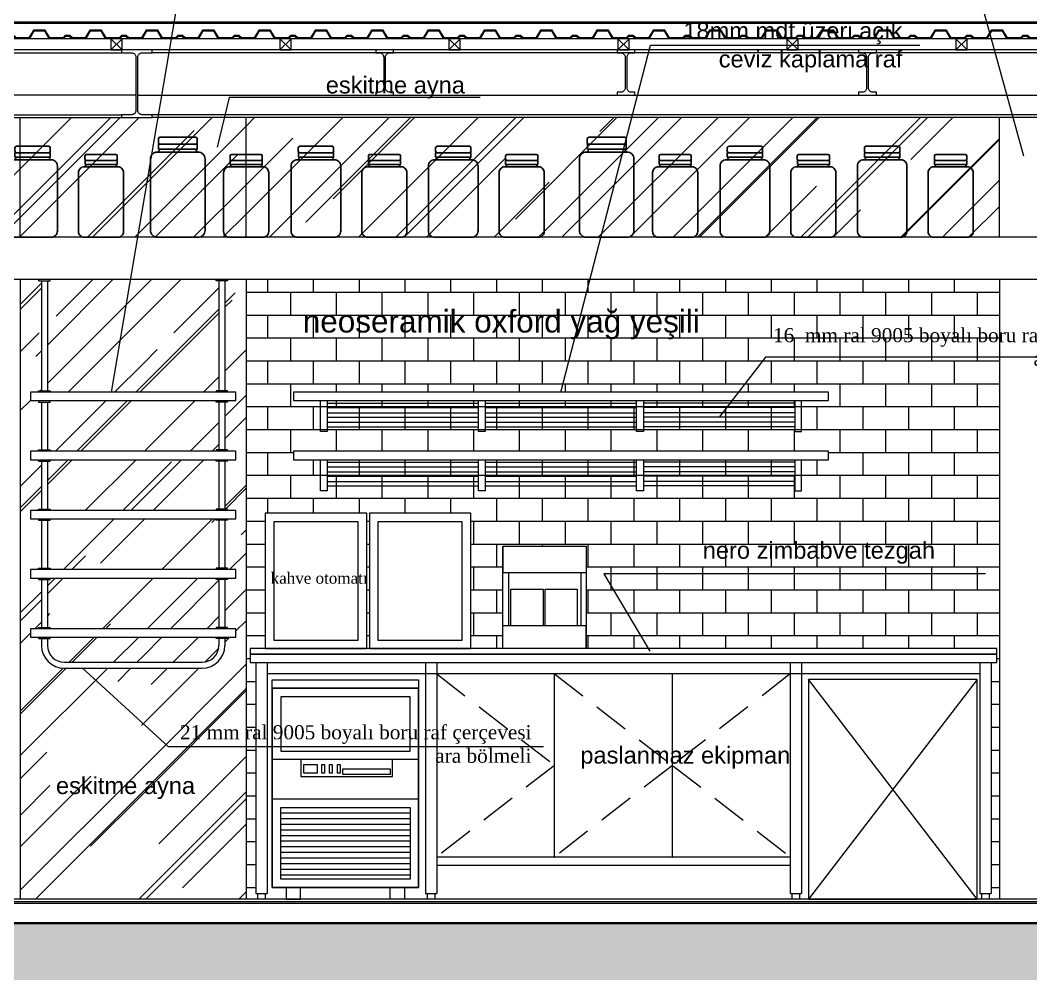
# Model space of a CAD drawing. Header units: millimetres. Extents: x 54215 to 67697, y 23496 to 56611.
# Drawn here: x 56216.8 to 56575.6, y 40581.5 to 40920 of the extents above; entities that cross this region are included whole.
import ezdxf

# ---------------------------------------------------------------- set-up
doc = ezdxf.new("R2010")
doc.units = ezdxf.units.MM
doc.linetypes.add('DASHED', pattern=[19.05, 12.7, -6.35])
for name, color, linetype, lineweight in [('no3_ahsap gorunus on ince', 32, 'Continuous', 13), ('no3_duvar kaplama', 8, 'Continuous', 0), ('no3_duvar mevcut', 4, 'Continuous', 35), ('no3_döşeme kaplama', 8, 'Continuous', 0), ('no3_kutu profil gorunus', 8, 'Continuous', 0), ('no3_kutuprofil kesit', 74, 'Continuous', 18), ('no3_mermer gorunus on', 31, 'Continuous', 15), ('no3_paslanmaz gorunus on', 163, 'Continuous', 15), ('no3_yazı duvar', 152, 'Continuous', 0)]:
    doc.layers.add(name, color=color, linetype=linetype, lineweight=lineweight)
doc.layers.add('no3_tefriş ön ince', color=7, linetype='Continuous', lineweight=18, true_color=0x8c1aff)
doc.styles.add('style1', font='arial.ttf', dxfattribs={"height": 20})
pattern_1 = [(45, (2906.12, 12507.684), (21.552615, 57.473639), [381, -50.8, 127, -25.4]), (45, (2921.028, 12540.552), (-41.847994, 5.926969), [76.2, -8.382, 152.4, -19.05]), (45, (2899.835, 12531.93), (81.3611205, 105.428207), [203.2, -35.56, 101.6, -25.4])]
pattern_2 = [(45, (2906.12, 12507.684), (21.552615, 57.473639), [381, -50.8, 127, -25.4]), (45, (2921.028, 12540.552), (-41.847994, 5.926969), [76.2, -8.382, 152.4, -19.05]), (45, (2899.835, 12531.93), (81.3611205, 105.428207), [203.2, -35.56, 101.6, -25.4])]

# ---------------------------------------------------------------- blocks, each defined once
blk = doc.blocks.new('buz mak')
at = {"layer": 'no3_paslanmaz gorunus on'}
for p, q in [((9449.94, 2761.87), (9398.01, 2761.87)), ((9449.94, 2747.87), (9398.01, 2747.87)), ((9446.94, 2742.87), (9401.01, 2742.87)), ((9446.94, 2740.87), (9401.01, 2740.87)), ((9446.94, 2738.87), (9401.01, 2738.87)), ((9446.94, 2736.87), (9401.01, 2736.87)), ((9446.94, 2734.87), (9401.01, 2734.87)), ((9446.94, 2732.87), (9401.01, 2732.87)), ((9446.94, 2730.87), (9401.01, 2730.87)), ((9446.94, 2728.87), (9401.01, 2728.87)), ((9446.94, 2726.87), (9401.01, 2726.87)), ((9446.94, 2724.87), (9401.01, 2724.87)), ((9446.94, 2722.87), (9401.01, 2722.87)), ((9446.94, 2720.87), (9401.01, 2720.87))]:
    blk.add_line(p, q, dxfattribs=at)
for points in [[(9449.94, 2716.44), (9398.01, 2716.44), (9398.01, 2790.22), (9449.94, 2790.22)], [(9449.94, 2787.22), (9398.01, 2787.22), (9398.01, 2716.44), (9449.94, 2716.44)], [(9446.94, 2784.22), (9401.01, 2784.22), (9401.01, 2764.87), (9446.94, 2764.87)], [(9440.69, 2761.87), (9408.19, 2761.87), (9408.19, 2755.87), (9440.69, 2755.87)], [(9413.95, 2757.12), (9409.2, 2757.12), (9409.2, 2760.12), (9413.95, 2760.12)], [(9416.62, 2757.12), (9415.62, 2757.12), (9415.62, 2760.12), (9416.62, 2760.12)], [(9419.29, 2757.12), (9418.29, 2757.12), (9418.29, 2760.12), (9419.29, 2760.12)], [(9422.13, 2757.12), (9421.13, 2757.12), (9421.13, 2760.12), (9422.13, 2760.12)], [(9423.13, 2758.62), (9439.88, 2758.62), (9439.88, 2756.62), (9423.13, 2756.62)], [(9446.94, 2719.4), (9401.01, 2719.4), (9401.01, 2744.87), (9446.94, 2744.87)]]:
    blk.add_lwpolyline(points, close=True, dxfattribs=at)
for points in [[(9398.01, 2787.22), (9449.94, 2787.22)], [(9444.94, 2716.44), (9444.94, 2712.34), (9439.94, 2712.34), (9439.94, 2716.44)]]:
    blk.add_lwpolyline(points, dxfattribs=at)
at = {"layer": 'no3_paslanmaz gorunus on', "elevation": 0}
blk.add_lwpolyline([(9403.01, 2716.44), (9403.01, 2712.34), (9408.01, 2712.34), (9408.01, 2716.44)], dxfattribs=at)
blk = doc.blocks.new('icecek bölümü önnönön')
for p in [(53500.38, 28115.28), (53542.22, 28115.28)]:
    blk.add_point(p)
at = {"layer": 'no3_duvar kaplama', "linetype": 'DASHED'}
for p, q in [((53458.54, 28180.26), (53500.38, 28147.77)), ((53500.38, 28180.26), (53542.22, 28147.77)), ((53584.06, 28180.26), (53542.22, 28147.77)), ((53500.38, 28147.77), (53458.54, 28115.28)), ((53542.22, 28147.77), (53500.38, 28115.28)), ((53542.22, 28147.77), (53584.06, 28115.28))]:
    blk.add_line(p, q, dxfattribs=at)
at = {"layer": 'no3_mermer gorunus on'}
blk.add_lwpolyline([(53392.27, 28187.26), (53657.36, 28187.26), (53657.36, 28189.26), (53392.27, 28189.26)], close=True, dxfattribs=at)
at = {"layer": 'no3_paslanmaz gorunus on'}
for p, q in [((53651.37, 28180.26), (53398.29, 28180.26)), ((53500.38, 28115.28), (53500.38, 28180.26)), ((53542.22, 28115.28), (53542.22, 28180.26)), ((53650.37, 28178.26), (53590.51, 28100.28)), ((53650.37, 28100.28), (53590.51, 28178.26)), ((53458.54, 28115.28), (53584.06, 28115.28)), ((53458.54, 28112.28), (53584.06, 28112.28)), ((53394.29, 28102.26), (53398.29, 28102.26)), ((53454.54, 28102.26), (53458.54, 28102.26)), ((53584.06, 28102.26), (53588.06, 28102.26)), ((53651.37, 28102.26), (53655.37, 28102.26))]:
    blk.add_line(p, q, dxfattribs=at)
for points in [[(53657.36, 28187.26), (53392.27, 28187.26), (53392.27, 28184.26), (53657.36, 28184.26)], [(53650.37, 28178.26), (53590.51, 28178.26), (53590.51, 28100.28), (53650.37, 28100.28)], [(53394.99, 28102.26), (53397.59, 28102.26), (53397.59, 28100.26), (53394.99, 28100.26)], [(53455.24, 28102.26), (53457.84, 28102.26), (53457.84, 28100.26), (53455.24, 28100.26)], [(53584.76, 28102.26), (53587.36, 28102.26), (53587.36, 28100.26), (53584.76, 28100.26)], [(53652.07, 28102.26), (53654.67, 28102.26), (53654.67, 28100.26), (53652.07, 28100.26)]]:
    blk.add_lwpolyline(points, close=True, dxfattribs=at)
for points in [[(53394.29, 28184.26), (53394.29, 28102.26)], [(53398.29, 28184.26), (53398.29, 28102.26)], [(53454.54, 28184.26), (53454.54, 28102.26)], [(53458.54, 28184.26), (53458.54, 28102.26)], [(53584.06, 28184.26), (53584.06, 28102.26)], [(53588.06, 28184.26), (53588.06, 28102.26)], [(53651.37, 28184.26), (53651.37, 28102.26)], [(53655.37, 28184.26), (53655.37, 28102.26)]]:
    blk.add_lwpolyline(points, dxfattribs=at)
at = {"layer": 'no3_duvar mevcut'}
blk.add_blockref('buz mak', (44002.13, 25387.94), dxfattribs=at)
blk = doc.blocks.new('e54ybu')
at = {"layer": 'no3_tefriş ön ince', "lineweight": -3}
for p, q in [((53583.31, 28555.09), (53583.31, 28556.24)), ((53583.76, 28556.72), (53584.62, 28556.72)), ((53584.62, 28556.72), (53594.28, 28556.72)), ((53594.72, 28555.09), (53594.72, 28556.24)), ((53594.41, 28553.17), (53583.6, 28553.17)), ((53583.6, 28553.17), (53583.6, 28552.86)), ((53594.41, 28552.86), (53594.41, 28553.17))]:
    blk.add_line(p, q, dxfattribs=at)
blk.add_lwpolyline([(53583.32, 28553.17), (53594.72, 28553.17), (53594.72, 28554.61), (53583.32, 28554.61)], close=True, dxfattribs=at)
blk.add_lwpolyline([(53583.01, 28527.33), (53595.01, 28527.33, 0.414214), (53597.01, 28529.33), (53597.01, 28550.33, 0.414214), (53595.01, 28552.33), (53583.01, 28552.33, 0.414214), (53581.01, 28550.33), (53581.01, 28529.33, 0.414214)], format="xyb", close=True, dxfattribs=at)
for centre, radius, start, end in [((53583.82, 28556.21), 0.506, 97.1742, 176.8088), ((53583.82, 28555.11), 0.506, 183.1912, 262.8258), ((53594.21, 28556.21), 0.506, 3.1912, 82.8258), ((53594.21, 28555.11), 0.506, 277.1742, 356.8088), ((53583.01, 28552.93), 0.594, 269.5168, 353.6636), ((53595, 28552.93), 0.594, 186.3364, 270.4832)]:
    blk.add_arc(centre, radius, start, end, dxfattribs=at)
blk = doc.blocks.new('raf ayak')
at = {"layer": 'no3_kutu profil gorunus'}
for p, q in [((55438.08, 25970.25), (55491.81, 25970.25)), ((55494.21, 25970.25), (55547.94, 25970.25)), ((55604.08, 25970.25), (55550.34, 25970.25)), ((55438.08, 25968.65), (55491.81, 25968.65)), ((55438.08, 25966.83), (55491.81, 25966.83)), ((55438.08, 25965.23), (55491.81, 25965.23)), ((55494.21, 25968.65), (55547.94, 25968.65)), ((55494.21, 25966.83), (55547.94, 25966.83)), ((55494.21, 25965.23), (55547.94, 25965.23)), ((55604.08, 25968.65), (55550.34, 25968.65)), ((55604.08, 25966.83), (55550.34, 25966.83)), ((55604.08, 25965.23), (55550.34, 25965.23)), ((55438.08, 25963.42), (55491.81, 25963.42)), ((55438.08, 25961.82), (55491.81, 25961.82)), ((55494.21, 25963.42), (55547.94, 25963.42)), ((55494.21, 25961.82), (55547.94, 25961.82)), ((55604.08, 25963.42), (55550.34, 25963.42)), ((55604.08, 25961.82), (55550.34, 25961.82))]:
    blk.add_line(p, q, dxfattribs=at)
at = {"layer": 'no3_kutuprofil kesit'}
for p, q in [((55435.68, 25960.11), (55435.68, 25971.11)), ((55438.08, 25971.11), (55438.08, 25960.11)), ((55491.81, 25960.11), (55491.81, 25971.11)), ((55494.21, 25971.11), (55494.21, 25960.11)), ((55547.94, 25960.11), (55547.94, 25971.11)), ((55550.34, 25971.11), (55550.34, 25960.11)), ((55604.08, 25971.11), (55604.08, 25960.11)), ((55606.48, 25960.11), (55606.48, 25971.11)), ((55438.08, 25960.11), (55435.68, 25960.11)), ((55494.21, 25960.11), (55491.81, 25960.11)), ((55550.34, 25960.11), (55547.94, 25960.11)), ((55604.08, 25960.11), (55606.48, 25960.11))]:
    blk.add_line(p, q, dxfattribs=at)

msp = doc.modelspace()

# ---------------------------------------------------------------- hatches: boundary and pattern name
at = {"layer": 'no3_duvar kaplama'}
h = msp.add_hatch(dxfattribs=at)
h.set_pattern_fill('JIS_STN_2.5', color=256, scale=3)
h.set_pattern_definition([(45, (43689.048, 19634.885), (-5.3033009, 5.3033009), []), (45, (43694.343, 19634.885), (-5.3033009, 5.3033009), [3.6, -1.5])])
h.paths.add_polyline_path([(57465.888, 41139.963), (57465.888, 41239.963), (55417.539, 41239.963), (55417.539, 40557.963), (57735.614, 40557.963), (57735.614, 40567.963), (57637.388, 40567.963), (57637.388, 40572.963), (57607.388, 40572.963), (57607.388, 40590.463), (57577.388, 40590.463), (57577.388, 40607.963), (56955.888, 40607.963), (56955.888, 40606.963), (56955.888, 40599.463), (55456.888, 40599.463), (55456.888, 41154.463), (55503.388, 41154.463), (55503.388, 41194.463), (55640.054, 41194.463), (55640.054, 41154.463), (55724.054, 41154.463), (55724.054, 41194.463), (55829.054, 41194.463), (55829.054, 41154.463), (55845.054, 41154.463), (55845.054, 41194.463), (55950.054, 41194.463), (55950.054, 41154.463), (55966.054, 41154.463), (55966.054, 41194.463), (56071.054, 41194.463), (56071.054, 41154.463), (56087.054, 41154.463), (56087.054, 41194.463), (56192.054, 41194.463), (56192.054, 41154.463), (56200.054, 41154.463), (56254.554, 41154.463), (56262.554, 41154.463), (56262.554, 41194.463), (56300.554, 41194.463), (56300.554, 41154.463), (56316.554, 41154.463), (56316.554, 41194.463), (56421.554, 41194.463), (56421.554, 41154.463), (56437.554, 41154.463), (56437.554, 41194.463), (56542.554, 41194.463), (56542.554, 41154.463), (56558.554, 41154.463), (56558.554, 41194.463), (56663.554, 41194.463), (56663.554, 41154.463), (56679.554, 41154.463), (56679.554, 41194.463), (56784.554, 41194.463), (56784.554, 41154.463), (56800.554, 41154.463), (56800.554, 41194.463), (56905.554, 41194.463), (56905.554, 41154.463), (56913.554, 41154.463), (56955.888, 41154.463), (56965.888, 41154.463), (56965.888, 41139.963)])
h = msp.add_hatch(dxfattribs=at)
h.set_pattern_fill('AR-RROOF', color=251, angle=45)
h.set_pattern_definition(pattern_1)
h.paths.add_polyline_path([(55955.433, 40885.463), (55839.741, 40885.463), (55828.941, 40885.463), (55793.188, 40885.463), (55793.188, 40881.463), (55793.188, 40846.963), (55793.188, 40842.963), (55813.188, 40842.963), (55955.433, 40842.963)])
h.paths.add_polyline_path([(56216.788, 40885.463), (55970.433, 40885.463), (55970.433, 40842.963), (56216.788, 40842.963)])
h.paths.add_polyline_path([(56564.478, 40885.463), (56296.988, 40885.463), (56296.988, 40842.963), (56564.478, 40842.963)])
h.paths.add_polyline_path([(56890.888, 40885.463), (56579.478, 40885.463), (56579.478, 40842.963), (56890.888, 40842.963)])
h = msp.add_hatch(dxfattribs=at)
h.set_pattern_fill('AR-RROOF', color=256, angle=45)
h.set_pattern_definition(pattern_1)
h.paths.add_polyline_path([(56296.988, 40842.963), (56296.988, 40885.463), (56263.595, 40885.463), (56252.795, 40885.463), (56216.788, 40885.463), (56216.788, 40842.963)])
h = msp.add_hatch(dxfattribs=at)
h.set_pattern_fill('AR-RROOF', color=256, angle=45)
h.set_pattern_definition(pattern_2)
h.paths.add_polyline_path([(56216.788, 40607.963), (56260.521, 40607.963), (56260.521, 40689.963), (56232.438, 40689.963, -0.4142136), (56224.354, 40698.047), (56224.354, 40700.463), (56223.338, 40700.463), (56223.338, 40700.963), (56220.388, 40700.963), (56220.388, 40703.963), (56223.338, 40703.963), (56223.338, 40704.463), (56224.354, 40704.463), (56224.354, 40721.463), (56223.338, 40721.463), (56223.338, 40721.963), (56220.388, 40721.963), (56220.388, 40724.963), (56223.338, 40724.963), (56223.338, 40725.463), (56224.354, 40725.463), (56224.354, 40742.463), (56223.338, 40742.463), (56223.338, 40742.963), (56220.388, 40742.963), (56220.388, 40745.963), (56223.338, 40745.963), (56223.338, 40746.463), (56224.354, 40746.463), (56224.354, 40763.463), (56223.338, 40763.463), (56223.338, 40763.963), (56220.388, 40763.963), (56220.388, 40766.963), (56223.338, 40766.963), (56223.338, 40767.463), (56224.354, 40767.463), (56224.354, 40784.463), (56223.338, 40784.463), (56223.338, 40784.963), (56220.388, 40784.963), (56220.388, 40787.963), (56223.338, 40787.963), (56223.338, 40788.463), (56224.354, 40788.463), (56224.354, 40827.463), (56223.338, 40827.463), (56223.338, 40827.963), (56216.788, 40827.963)])
h = msp.add_hatch(dxfattribs=at)
h.set_pattern_fill('AR-RROOF', color=256, angle=45)
h.set_pattern_definition(pattern_2)
h.paths.add_polyline_path([(56226.438, 40788.463), (56227.438, 40788.463), (56227.438, 40787.963), (56260.521, 40787.963), (56260.521, 40827.963), (56227.438, 40827.963), (56227.438, 40827.463), (56226.438, 40827.463)])
h = msp.add_hatch(dxfattribs=at)
h.set_pattern_fill('AR-RROOF', color=256, angle=45)
h.set_pattern_definition(pattern_2)
h.paths.add_polyline_path([(56260.521, 40787.963), (56286.338, 40787.963), (56286.338, 40788.463), (56287.338, 40788.463), (56287.338, 40827.463), (56286.338, 40827.463), (56286.338, 40827.963), (56260.521, 40827.963)])
h = msp.add_hatch(dxfattribs=at)
h.set_pattern_fill('AR-RROOF', color=256, angle=45)
h.set_pattern_definition(pattern_2)
h.paths.add_polyline_path([(56296.988, 40827.963), (56290.438, 40827.963), (56290.438, 40827.463), (56289.423, 40827.463), (56289.423, 40788.463), (56290.438, 40788.463), (56290.438, 40787.963), (56293.388, 40787.963), (56293.388, 40784.963), (56290.438, 40784.963), (56290.438, 40784.463), (56289.423, 40784.463), (56289.423, 40767.463), (56290.438, 40767.463), (56290.438, 40766.963), (56293.388, 40766.963), (56293.388, 40763.963), (56290.438, 40763.963), (56290.438, 40763.463), (56289.423, 40763.463), (56289.423, 40746.463), (56290.438, 40746.463), (56290.438, 40745.963), (56293.388, 40745.963), (56293.388, 40742.963), (56290.438, 40742.963), (56290.438, 40742.463), (56289.423, 40742.463), (56289.423, 40725.463), (56290.438, 40725.463), (56290.438, 40724.963), (56293.388, 40724.963), (56293.388, 40721.963), (56290.438, 40721.963), (56290.438, 40721.463), (56289.423, 40721.463), (56289.423, 40704.463), (56290.438, 40704.463), (56290.438, 40703.963), (56293.388, 40703.963), (56293.388, 40700.963), (56290.438, 40700.963), (56290.438, 40700.463), (56289.423, 40700.463), (56289.423, 40698.047, -0.4142136), (56281.338, 40689.963), (56260.521, 40689.963), (56260.521, 40607.963), (56296.988, 40607.963)])
h = msp.add_hatch(dxfattribs=at)
h.set_pattern_fill('AR-B816', color=256, scale=0.04)
h.set_pattern_definition([(0, (449.072, 14813.855), (0, 8.128), []), (90, (449.072, 14813.855), (-8.128, 8.128), [8.128, -8.128])])
h.paths.add_polyline_path([(56564.478, 40827.963), (56296.988, 40827.963), (56296.988, 40607.963), (56301.109, 40607.963), (56301.109, 40609.948), (56300.409, 40609.948), (56300.409, 40691.948), (56298.394, 40691.948), (56298.394, 40694.948), (56298.394, 40696.948), (56303.806, 40696.948), (56303.806, 40744.948), (56339.806, 40744.948), (56339.806, 40696.948), (56340.737, 40696.948), (56340.737, 40744.948), (56376.737, 40744.948), (56376.737, 40696.948), (56388.101, 40696.948), (56388.101, 40733.33), (56417.774, 40733.33), (56417.774, 40696.948), (56563.478, 40696.948), (56563.478, 40694.948), (56563.478, 40691.948), (56561.486, 40691.948), (56561.486, 40609.948), (56560.786, 40609.948), (56560.786, 40607.963), (56564.478, 40607.963)])
h.paths.add_polyline_path([(56503.759, 40787.963), (56503.759, 40784.963), (56313.759, 40784.963), (56313.759, 40787.963)], flags=16)
h.paths.add_polyline_path([(56503.759, 40766.963), (56503.759, 40763.963), (56313.759, 40763.963), (56313.759, 40766.963)], flags=16)
h.paths.add_polyline_path([(56304.697, 40717.404), (56342.5, 40717.404), (56342.5, 40725.872), (56304.697, 40725.872)], flags=25)
h = msp.add_hatch(dxfattribs=at)
h.set_pattern_fill('AR-RROOF', color=256, angle=45)
h.set_pattern_definition(pattern_2)
h.paths.add_polyline_path([(56260.521, 40766.963), (56260.521, 40784.963), (56227.438, 40784.963), (56227.438, 40784.463), (56226.438, 40784.463), (56226.438, 40767.463), (56227.438, 40767.463), (56227.438, 40766.963)])
h = msp.add_hatch(dxfattribs=at)
h.set_pattern_fill('AR-RROOF', color=256, angle=45)
h.set_pattern_definition(pattern_2)
h.paths.add_polyline_path([(56260.521, 40766.963), (56286.338, 40766.963), (56286.338, 40767.463), (56287.338, 40767.463), (56287.338, 40784.463), (56286.338, 40784.463), (56286.338, 40784.963), (56260.521, 40784.963)])
h = msp.add_hatch(dxfattribs=at)
h.set_pattern_fill('AR-RROOF', color=256, angle=45)
h.set_pattern_definition(pattern_2)
h.paths.add_polyline_path([(56260.521, 40745.963), (56260.521, 40763.963), (56227.438, 40763.963), (56227.438, 40763.463), (56226.438, 40763.463), (56226.438, 40746.463), (56227.438, 40746.463), (56227.438, 40745.963)])
h = msp.add_hatch(dxfattribs=at)
h.set_pattern_fill('AR-RROOF', color=256, angle=45)
h.set_pattern_definition(pattern_2)
h.paths.add_polyline_path([(56260.521, 40745.963), (56286.338, 40745.963), (56286.338, 40746.463), (56287.338, 40746.463), (56287.338, 40763.463), (56286.338, 40763.463), (56286.338, 40763.963), (56260.521, 40763.963)])
h = msp.add_hatch(dxfattribs=at)
h.set_pattern_fill('AR-RROOF', color=256, angle=45)
h.set_pattern_definition(pattern_2)
h.paths.add_polyline_path([(56260.521, 40724.963), (56260.521, 40742.963), (56227.438, 40742.963), (56227.438, 40742.463), (56226.438, 40742.463), (56226.438, 40725.463), (56227.438, 40725.463), (56227.438, 40724.963)])
h = msp.add_hatch(dxfattribs=at)
h.set_pattern_fill('AR-RROOF', color=256, angle=45)
h.set_pattern_definition(pattern_2)
h.paths.add_polyline_path([(56260.521, 40724.963), (56286.338, 40724.963), (56286.338, 40725.463), (56287.338, 40725.463), (56287.338, 40742.463), (56286.338, 40742.463), (56286.338, 40742.963), (56260.521, 40742.963)])
h = msp.add_hatch(dxfattribs=at)
h.set_pattern_fill('AR-RROOF', color=256, angle=45)
h.set_pattern_definition(pattern_2)
h.paths.add_polyline_path([(56260.521, 40703.963), (56260.521, 40721.963), (56227.438, 40721.963), (56227.438, 40721.463), (56226.438, 40721.463), (56226.438, 40704.463), (56227.438, 40704.463), (56227.438, 40703.963)])
h = msp.add_hatch(dxfattribs=at)
h.set_pattern_fill('AR-RROOF', color=256, angle=45)
h.set_pattern_definition(pattern_2)
h.paths.add_polyline_path([(56260.521, 40703.963), (56286.338, 40703.963), (56286.338, 40704.463), (56287.338, 40704.463), (56287.338, 40721.463), (56286.338, 40721.463), (56286.338, 40721.963), (56260.521, 40721.963)])
h = msp.add_hatch(dxfattribs=at)
h.set_pattern_fill('AR-RROOF', color=256, angle=45)
h.set_pattern_definition(pattern_2)
h.paths.add_polyline_path([(56260.521, 40700.963), (56227.438, 40700.963), (56227.438, 40700.463), (56226.946, 40700.463, 0.1039591), (56226.438, 40698.047, 0.4142136), (56232.438, 40692.047), (56260.521, 40692.047)])
h = msp.add_hatch(dxfattribs=at)
h.set_pattern_fill('AR-RROOF', color=256, angle=45)
h.set_pattern_definition(pattern_2)
h.paths.add_polyline_path([(56260.521, 40692.047), (56281.338, 40692.047, 0.4142136), (56287.338, 40698.047, 0.1039591), (56286.831, 40700.463), (56286.338, 40700.463), (56286.338, 40700.963), (56260.521, 40700.963)])

# ---------------------------------------------------------------- linework, layer by layer
at = {"layer": 'no3_ahsap gorunus on ince'}
for p, q in [((56503.759, 40787.963), (56313.759, 40787.963)), ((56313.759, 40787.963), (56313.759, 40784.963)), ((56503.759, 40784.963), (56503.759, 40787.963)), ((56313.759, 40784.963), (56503.759, 40784.963)), ((56503.759, 40766.963), (56313.759, 40766.963)), ((56313.759, 40766.963), (56313.759, 40763.963)), ((56503.759, 40763.963), (56503.759, 40766.963)), ((56313.759, 40763.963), (56503.759, 40763.963))]:
    msp.add_line(p, q, dxfattribs=at)
for points in [[(56220.388, 40784.963), (56293.388, 40784.963), (56293.388, 40787.963), (56220.388, 40787.963)], [(56220.388, 40763.963), (56293.388, 40763.963), (56293.388, 40766.963), (56220.388, 40766.963)], [(56220.388, 40742.963), (56293.388, 40742.963), (56293.388, 40745.963), (56220.388, 40745.963)], [(56220.388, 40721.963), (56293.388, 40721.963), (56293.388, 40724.963), (56220.388, 40724.963)], [(56220.388, 40700.963), (56293.388, 40700.963), (56293.388, 40703.963), (56220.388, 40703.963)]]:
    msp.add_lwpolyline(points, close=True, dxfattribs=at)
at = {"layer": 'no3_duvar mevcut'}
msp.add_line((56955.888, 40599.463), (55456.888, 40599.463), dxfattribs=at)
at = {"layer": 'no3_döşeme kaplama'}
for p, q in [((55790.604, 40919.463), (56955.888, 40919.463)), ((55456.888, 40918.963), (56955.888, 40918.963)), ((56955.888, 40607.963), (55456.888, 40607.963)), ((56955.888, 40606.963), (55456.888, 40606.963)), ((56955.888, 40606.463), (55456.888, 40606.463))]:
    msp.add_line(p, q, dxfattribs=at)
at = {"layer": 'no3_kutu profil gorunus'}
for p, q in [((56955.277, 40913.463), (55828.388, 40913.463)), ((56263.595, 40909.463), (55828.388, 40909.463)), ((55839.741, 40908.443), (56252.795, 40908.443)), ((56944.477, 40909.463), (56263.595, 40909.463)), ((56944.477, 40908.443), (56263.595, 40908.443)), ((56257.865, 40893.463), (55834.671, 40893.463)), ((56258.525, 40893.463), (56949.547, 40893.463)), ((55839.741, 40886.483), (56252.795, 40886.483)), ((55839.741, 40885.463), (56252.795, 40885.463)), ((56944.477, 40886.483), (56263.595, 40886.483)), ((56944.477, 40885.463), (56263.595, 40885.463))]:
    msp.add_line(p, q, dxfattribs=at)
at = {"layer": 'no3_kutuprofil kesit'}
for p, q in [((56252.941, 40913.463), (56248.941, 40909.463)), ((56248.941, 40913.463), (56252.941, 40909.463)), ((56312.941, 40913.463), (56308.941, 40909.463)), ((56308.941, 40913.463), (56312.941, 40909.463)), ((56372.941, 40913.463), (56368.941, 40909.463)), ((56368.941, 40913.463), (56372.941, 40909.463)), ((56432.941, 40913.463), (56428.941, 40909.463)), ((56428.941, 40913.463), (56432.941, 40909.463)), ((56492.941, 40913.463), (56488.941, 40909.463)), ((56488.941, 40913.463), (56492.941, 40909.463)), ((56552.941, 40913.463), (56548.941, 40909.463)), ((56548.941, 40913.463), (56552.941, 40909.463)), ((56223.338, 40827.963), (56223.338, 40827.463)), ((56223.338, 40827.463), (56227.438, 40827.463)), ((56224.354, 40827.463), (56224.354, 40788.463)), ((56226.438, 40827.463), (56226.438, 40788.463)), ((56227.438, 40827.463), (56227.438, 40827.963)), ((56286.338, 40827.463), (56286.338, 40827.963)), ((56290.438, 40827.463), (56286.338, 40827.463)), ((56287.338, 40827.463), (56287.338, 40788.463)), ((56289.423, 40827.463), (56289.423, 40788.463)), ((56290.438, 40827.963), (56290.438, 40827.463)), ((56223.338, 40787.963), (56223.338, 40788.463)), ((56223.338, 40788.463), (56227.438, 40788.463)), ((56227.438, 40788.463), (56227.438, 40787.963)), ((56290.438, 40788.463), (56286.338, 40788.463)), ((56286.338, 40788.463), (56286.338, 40787.963)), ((56290.438, 40787.963), (56290.438, 40788.463)), ((56223.338, 40784.963), (56223.338, 40784.463)), ((56223.338, 40784.463), (56227.438, 40784.463)), ((56224.354, 40784.463), (56224.354, 40767.463)), ((56226.438, 40784.463), (56226.438, 40767.463)), ((56227.438, 40784.463), (56227.438, 40784.963)), ((56286.338, 40784.463), (56286.338, 40784.963)), ((56290.438, 40784.463), (56286.338, 40784.463)), ((56287.338, 40784.463), (56287.338, 40767.463)), ((56289.423, 40784.463), (56289.423, 40767.463)), ((56290.438, 40784.963), (56290.438, 40784.463)), ((56223.338, 40766.963), (56223.338, 40767.463)), ((56223.338, 40767.463), (56227.438, 40767.463)), ((56227.438, 40767.463), (56227.438, 40766.963)), ((56290.438, 40767.463), (56286.338, 40767.463)), ((56286.338, 40767.463), (56286.338, 40766.963)), ((56290.438, 40766.963), (56290.438, 40767.463)), ((56223.338, 40763.963), (56223.338, 40763.463)), ((56223.338, 40763.463), (56227.438, 40763.463)), ((56224.354, 40763.463), (56224.354, 40746.463)), ((56226.438, 40763.463), (56226.438, 40746.463)), ((56227.438, 40763.463), (56227.438, 40763.963)), ((56286.338, 40763.463), (56286.338, 40763.963)), ((56290.438, 40763.463), (56286.338, 40763.463)), ((56287.338, 40763.463), (56287.338, 40746.463)), ((56289.423, 40763.463), (56289.423, 40746.463)), ((56290.438, 40763.963), (56290.438, 40763.463)), ((56223.338, 40745.963), (56223.338, 40746.463)), ((56223.338, 40746.463), (56227.438, 40746.463)), ((56227.438, 40746.463), (56227.438, 40745.963)), ((56290.438, 40746.463), (56286.338, 40746.463)), ((56286.338, 40746.463), (56286.338, 40745.963)), ((56290.438, 40745.963), (56290.438, 40746.463)), ((56223.338, 40742.963), (56223.338, 40742.463)), ((56223.338, 40742.463), (56227.438, 40742.463)), ((56224.354, 40742.463), (56224.354, 40725.463)), ((56226.438, 40742.463), (56226.438, 40725.463)), ((56227.438, 40742.463), (56227.438, 40742.963)), ((56286.338, 40742.463), (56286.338, 40742.963)), ((56290.438, 40742.463), (56286.338, 40742.463)), ((56287.338, 40742.463), (56287.338, 40725.463)), ((56289.423, 40742.463), (56289.423, 40725.463)), ((56290.438, 40742.963), (56290.438, 40742.463)), ((56223.338, 40724.963), (56223.338, 40725.463)), ((56223.338, 40725.463), (56227.438, 40725.463)), ((56227.438, 40725.463), (56227.438, 40724.963)), ((56290.438, 40725.463), (56286.338, 40725.463)), ((56286.338, 40725.463), (56286.338, 40724.963)), ((56290.438, 40724.963), (56290.438, 40725.463)), ((56223.338, 40721.963), (56223.338, 40721.463)), ((56227.438, 40721.463), (56227.438, 40721.963)), ((56286.338, 40721.463), (56286.338, 40721.963)), ((56290.438, 40721.963), (56290.438, 40721.463)), ((56223.338, 40721.463), (56227.438, 40721.463)), ((56224.354, 40721.463), (56224.354, 40704.463)), ((56226.438, 40721.463), (56226.438, 40704.463)), ((56290.438, 40721.463), (56286.338, 40721.463)), ((56287.338, 40721.463), (56287.338, 40704.463)), ((56289.423, 40721.463), (56289.423, 40704.463)), ((56223.338, 40703.963), (56223.338, 40704.463)), ((56223.338, 40704.463), (56227.438, 40704.463)), ((56227.438, 40704.463), (56227.438, 40703.963)), ((56290.438, 40704.463), (56286.338, 40704.463)), ((56286.338, 40704.463), (56286.338, 40703.963)), ((56290.438, 40703.963), (56290.438, 40704.463)), ((56223.338, 40700.963), (56223.338, 40700.463)), ((56223.338, 40700.463), (56227.438, 40700.463)), ((56224.354, 40700.463), (56224.354, 40698.047)), ((56226.438, 40700.463), (56226.438, 40698.047)), ((56227.438, 40700.463), (56227.438, 40700.963)), ((56286.338, 40700.463), (56286.338, 40700.963)), ((56290.438, 40700.463), (56286.338, 40700.463)), ((56287.338, 40700.463), (56287.338, 40698.047)), ((56287.338, 40700.463), (56287.338, 40698.047)), ((56289.423, 40700.463), (56289.423, 40698.047)), ((56289.423, 40700.463), (56289.423, 40698.047)), ((56290.438, 40700.963), (56290.438, 40700.463)), ((56232.438, 40692.047), (56281.338, 40692.047)), ((56232.438, 40689.963), (56281.338, 40689.963))]:
    msp.add_line(p, q, dxfattribs=at)
for points in [[(56223.595, 40916.463), (56221.495, 40916.463), (56219.895, 40913.763), (56215.295, 40913.763), (56214.395, 40914.563), (56212.795, 40914.563), (56211.895, 40913.763), (56207.295, 40913.763), (56205.695, 40916.463), (56203.595, 40916.463)], [(56223.595, 40916.163), (56221.666, 40916.163), (56220.066, 40913.463), (56215.181, 40913.463), (56214.281, 40914.263), (56212.909, 40914.263), (56212.009, 40913.463), (56207.124, 40913.463), (56205.524, 40916.163), (56203.595, 40916.163)], [(56243.595, 40916.463), (56241.495, 40916.463), (56239.895, 40913.763), (56235.295, 40913.763), (56234.395, 40914.563), (56232.795, 40914.563), (56231.895, 40913.763), (56227.295, 40913.763), (56225.695, 40916.463), (56223.595, 40916.463)], [(56243.595, 40916.163), (56241.666, 40916.163), (56240.066, 40913.463), (56235.181, 40913.463), (56234.281, 40914.263), (56232.909, 40914.263), (56232.009, 40913.463), (56227.124, 40913.463), (56225.524, 40916.163), (56223.595, 40916.163)], [(56263.595, 40916.463), (56261.495, 40916.463), (56259.895, 40913.763), (56255.295, 40913.763), (56254.395, 40914.563), (56252.795, 40914.563), (56251.895, 40913.763), (56247.295, 40913.763), (56245.695, 40916.463), (56243.595, 40916.463)], [(56263.595, 40916.163), (56261.666, 40916.163), (56260.066, 40913.463), (56255.181, 40913.463), (56254.281, 40914.263), (56252.909, 40914.263), (56252.009, 40913.463), (56247.124, 40913.463), (56245.524, 40916.163), (56243.595, 40916.163)], [(56283.595, 40916.463), (56281.495, 40916.463), (56279.895, 40913.763), (56275.295, 40913.763), (56274.395, 40914.563), (56272.795, 40914.563), (56271.895, 40913.763), (56267.295, 40913.763), (56265.695, 40916.463), (56263.595, 40916.463)], [(56283.595, 40916.163), (56281.666, 40916.163), (56280.066, 40913.463), (56275.181, 40913.463), (56274.281, 40914.263), (56272.909, 40914.263), (56272.009, 40913.463), (56267.124, 40913.463), (56265.524, 40916.163), (56263.595, 40916.163)], [(56303.595, 40916.463), (56301.495, 40916.463), (56299.895, 40913.763), (56295.295, 40913.763), (56294.395, 40914.563), (56292.795, 40914.563), (56291.895, 40913.763), (56287.295, 40913.763), (56285.695, 40916.463), (56283.595, 40916.463)], [(56303.595, 40916.163), (56301.666, 40916.163), (56300.066, 40913.463), (56295.181, 40913.463), (56294.281, 40914.263), (56292.909, 40914.263), (56292.009, 40913.463), (56287.124, 40913.463), (56285.524, 40916.163), (56283.595, 40916.163)], [(56323.595, 40916.463), (56321.495, 40916.463), (56319.895, 40913.763), (56315.295, 40913.763), (56314.395, 40914.563), (56312.795, 40914.563), (56311.895, 40913.763), (56307.295, 40913.763), (56305.695, 40916.463), (56303.595, 40916.463)], [(56323.595, 40916.163), (56321.666, 40916.163), (56320.066, 40913.463), (56315.181, 40913.463), (56314.281, 40914.263), (56312.909, 40914.263), (56312.009, 40913.463), (56307.124, 40913.463), (56305.524, 40916.163), (56303.595, 40916.163)], [(56343.595, 40916.463), (56341.495, 40916.463), (56339.895, 40913.763), (56335.295, 40913.763), (56334.395, 40914.563), (56332.795, 40914.563), (56331.895, 40913.763), (56327.295, 40913.763), (56325.695, 40916.463), (56323.595, 40916.463)], [(56343.595, 40916.163), (56341.666, 40916.163), (56340.066, 40913.463), (56335.181, 40913.463), (56334.281, 40914.263), (56332.909, 40914.263), (56332.009, 40913.463), (56327.124, 40913.463), (56325.524, 40916.163), (56323.595, 40916.163)], [(56363.595, 40916.463), (56361.495, 40916.463), (56359.895, 40913.763), (56355.295, 40913.763), (56354.395, 40914.563), (56352.795, 40914.563), (56351.895, 40913.763), (56347.295, 40913.763), (56345.695, 40916.463), (56343.595, 40916.463)], [(56363.595, 40916.163), (56361.666, 40916.163), (56360.066, 40913.463), (56355.181, 40913.463), (56354.281, 40914.263), (56352.909, 40914.263), (56352.009, 40913.463), (56347.124, 40913.463), (56345.524, 40916.163), (56343.595, 40916.163)], [(56383.595, 40916.463), (56381.495, 40916.463), (56379.895, 40913.763), (56375.295, 40913.763), (56374.395, 40914.563), (56372.795, 40914.563), (56371.895, 40913.763), (56367.295, 40913.763), (56365.695, 40916.463), (56363.595, 40916.463)], [(56383.595, 40916.163), (56381.666, 40916.163), (56380.066, 40913.463), (56375.181, 40913.463), (56374.281, 40914.263), (56372.909, 40914.263), (56372.009, 40913.463), (56367.124, 40913.463), (56365.524, 40916.163), (56363.595, 40916.163)], [(56403.595, 40916.463), (56401.495, 40916.463), (56399.895, 40913.763), (56395.295, 40913.763), (56394.395, 40914.563), (56392.795, 40914.563), (56391.895, 40913.763), (56387.295, 40913.763), (56385.695, 40916.463), (56383.595, 40916.463)], [(56403.595, 40916.163), (56401.666, 40916.163), (56400.066, 40913.463), (56395.181, 40913.463), (56394.281, 40914.263), (56392.909, 40914.263), (56392.009, 40913.463), (56387.124, 40913.463), (56385.524, 40916.163), (56383.595, 40916.163)], [(56423.595, 40916.463), (56421.495, 40916.463), (56419.895, 40913.763), (56415.295, 40913.763), (56414.395, 40914.563), (56412.795, 40914.563), (56411.895, 40913.763), (56407.295, 40913.763), (56405.695, 40916.463), (56403.595, 40916.463)], [(56423.595, 40916.163), (56421.666, 40916.163), (56420.066, 40913.463), (56415.181, 40913.463), (56414.281, 40914.263), (56412.909, 40914.263), (56412.009, 40913.463), (56407.124, 40913.463), (56405.524, 40916.163), (56403.595, 40916.163)], [(56443.595, 40916.463), (56441.495, 40916.463), (56439.895, 40913.763), (56435.295, 40913.763), (56434.395, 40914.563), (56432.795, 40914.563), (56431.895, 40913.763), (56427.295, 40913.763), (56425.695, 40916.463), (56423.595, 40916.463)], [(56443.595, 40916.163), (56441.666, 40916.163), (56440.066, 40913.463), (56435.181, 40913.463), (56434.281, 40914.263), (56432.909, 40914.263), (56432.009, 40913.463), (56427.124, 40913.463), (56425.524, 40916.163), (56423.595, 40916.163)], [(56463.595, 40916.463), (56461.495, 40916.463), (56459.895, 40913.763), (56455.295, 40913.763), (56454.395, 40914.563), (56452.795, 40914.563), (56451.895, 40913.763), (56447.295, 40913.763), (56445.695, 40916.463), (56443.595, 40916.463)], [(56463.595, 40916.163), (56461.666, 40916.163), (56460.066, 40913.463), (56455.181, 40913.463), (56454.281, 40914.263), (56452.909, 40914.263), (56452.009, 40913.463), (56447.124, 40913.463), (56445.524, 40916.163), (56443.595, 40916.163)], [(56483.595, 40916.463), (56481.495, 40916.463), (56479.895, 40913.763), (56475.295, 40913.763), (56474.395, 40914.563), (56472.795, 40914.563), (56471.895, 40913.763), (56467.295, 40913.763), (56465.695, 40916.463), (56463.595, 40916.463)], [(56483.595, 40916.163), (56481.666, 40916.163), (56480.066, 40913.463), (56475.181, 40913.463), (56474.281, 40914.263), (56472.909, 40914.263), (56472.009, 40913.463), (56467.124, 40913.463), (56465.524, 40916.163), (56463.595, 40916.163)], [(56503.595, 40916.463), (56501.495, 40916.463), (56499.895, 40913.763), (56495.295, 40913.763), (56494.395, 40914.563), (56492.795, 40914.563), (56491.895, 40913.763), (56487.295, 40913.763), (56485.695, 40916.463), (56483.595, 40916.463)], [(56503.595, 40916.163), (56501.666, 40916.163), (56500.066, 40913.463), (56495.181, 40913.463), (56494.281, 40914.263), (56492.909, 40914.263), (56492.009, 40913.463), (56487.124, 40913.463), (56485.524, 40916.163), (56483.595, 40916.163)], [(56523.595, 40916.463), (56521.495, 40916.463), (56519.895, 40913.763), (56515.295, 40913.763), (56514.395, 40914.563), (56512.795, 40914.563), (56511.895, 40913.763), (56507.295, 40913.763), (56505.695, 40916.463), (56503.595, 40916.463)], [(56523.595, 40916.163), (56521.666, 40916.163), (56520.066, 40913.463), (56515.181, 40913.463), (56514.281, 40914.263), (56512.909, 40914.263), (56512.009, 40913.463), (56507.124, 40913.463), (56505.524, 40916.163), (56503.595, 40916.163)], [(56543.595, 40916.463), (56541.495, 40916.463), (56539.895, 40913.763), (56535.295, 40913.763), (56534.395, 40914.563), (56532.795, 40914.563), (56531.895, 40913.763), (56527.295, 40913.763), (56525.695, 40916.463), (56523.595, 40916.463)], [(56543.595, 40916.163), (56541.666, 40916.163), (56540.066, 40913.463), (56535.181, 40913.463), (56534.281, 40914.263), (56532.909, 40914.263), (56532.009, 40913.463), (56527.124, 40913.463), (56525.524, 40916.163), (56523.595, 40916.163)], [(56563.595, 40916.463), (56561.495, 40916.463), (56559.895, 40913.763), (56555.295, 40913.763), (56554.395, 40914.563), (56552.795, 40914.563), (56551.895, 40913.763), (56547.295, 40913.763), (56545.695, 40916.463), (56543.595, 40916.463)], [(56563.595, 40916.163), (56561.666, 40916.163), (56560.066, 40913.463), (56555.181, 40913.463), (56554.281, 40914.263), (56552.909, 40914.263), (56552.009, 40913.463), (56547.124, 40913.463), (56545.524, 40916.163), (56543.595, 40916.163)], [(56583.595, 40916.463), (56581.495, 40916.463), (56579.895, 40913.763), (56575.295, 40913.763), (56574.395, 40914.563), (56572.795, 40914.563), (56571.895, 40913.763), (56567.295, 40913.763), (56565.695, 40916.463), (56563.595, 40916.463)], [(56583.595, 40916.163), (56581.666, 40916.163), (56580.066, 40913.463), (56575.181, 40913.463), (56574.281, 40914.263), (56572.909, 40914.263), (56572.009, 40913.463), (56567.124, 40913.463), (56565.524, 40916.163), (56563.595, 40916.163)]]:
    msp.add_lwpolyline(points, dxfattribs=at)
for points in [[(56248.941, 40913.463), (56248.941, 40909.463), (56252.941, 40909.463), (56252.941, 40913.463)], [(56308.941, 40913.463), (56308.941, 40909.463), (56312.941, 40909.463), (56312.941, 40913.463)], [(56368.941, 40913.463), (56368.941, 40909.463), (56372.941, 40909.463), (56372.941, 40913.463)], [(56428.941, 40913.463), (56428.941, 40909.463), (56432.941, 40909.463), (56432.941, 40913.463)], [(56488.941, 40913.463), (56488.941, 40909.463), (56492.941, 40909.463), (56492.941, 40913.463)], [(56548.941, 40913.463), (56548.941, 40909.463), (56552.941, 40909.463), (56552.941, 40913.463)]]:
    msp.add_lwpolyline(points, close=True, dxfattribs=at)
for points in [[(56258.525, 40887.983), (56258.525, 40906.943, -0.4142136), (56260.025, 40908.443), (56263.595, 40908.443), (56263.595, 40909.463), (56252.795, 40909.463), (56252.795, 40908.443), (56256.365, 40908.443, -0.4142136), (56257.865, 40906.943), (56257.865, 40887.983, -0.4142136), (56256.365, 40886.483), (56252.795, 40886.483), (56252.795, 40885.463), (56263.595, 40885.463), (56263.595, 40886.483), (56260.025, 40886.483, -0.4142136)], [(56346.498, 40895.983), (56346.498, 40906.943, -0.4142136), (56347.998, 40908.443), (56349.318, 40908.443), (56349.318, 40909.463), (56343.018, 40909.463), (56343.018, 40908.443), (56344.338, 40908.443, -0.4142136), (56345.838, 40906.943), (56345.838, 40895.983, -0.4142136), (56344.338, 40894.483), (56343.018, 40894.483), (56343.018, 40893.463), (56349.318, 40893.463), (56349.318, 40894.483), (56347.998, 40894.483, -0.4142136)], [(56432.22, 40895.983), (56432.22, 40906.943, -0.4142136), (56433.72, 40908.443), (56435.04, 40908.443), (56435.04, 40909.463), (56428.74, 40909.463), (56428.74, 40908.443), (56430.06, 40908.443, -0.4142136), (56431.56, 40906.943), (56431.56, 40895.983, -0.4142136), (56430.06, 40894.483), (56428.74, 40894.483), (56428.74, 40893.463), (56435.04, 40893.463), (56435.04, 40894.483), (56433.72, 40894.483, -0.4142136)], [(56517.943, 40895.983), (56517.943, 40906.943, -0.4142136), (56519.443, 40908.443), (56520.763, 40908.443), (56520.763, 40909.463), (56514.463, 40909.463), (56514.463, 40908.443), (56515.783, 40908.443, -0.4142136), (56517.283, 40906.943), (56517.283, 40895.983, -0.4142136), (56515.783, 40894.483), (56514.463, 40894.483), (56514.463, 40893.463), (56520.763, 40893.463), (56520.763, 40894.483), (56519.443, 40894.483, -0.4142136)]]:
    msp.add_lwpolyline(points, format="xyb", close=True, dxfattribs=at)
for centre, radius, start, end in [((56232.438, 40698.047), 8.084, 180, 270), ((56232.438, 40698.047), 6, 180, 270), ((56281.338, 40698.047), 6, 270, 0), ((56281.338, 40698.047), 8.084, 270, 0)]:
    msp.add_arc(centre, radius, start, end, dxfattribs=at)
at = {"layer": 'no3_paslanmaz gorunus on'}
for p, q in [((56388.101, 40733.33), (56388.101, 40723.935)), ((56388.101, 40723.935), (56417.774, 40723.935)), ((56390.09, 40723.935), (56390.09, 40704.948)), ((56415.786, 40723.935), (56415.786, 40704.948)), ((56417.774, 40704.948), (56388.101, 40704.948)), ((56417.774, 40696.948), (56417.774, 40704.948))]:
    msp.add_line(p, q, dxfattribs=at)
for points in [[(56303.806, 40696.948), (56339.806, 40696.948), (56339.806, 40744.948), (56303.806, 40744.948)], [(56340.737, 40696.948), (56376.737, 40696.948), (56376.737, 40744.948), (56340.737, 40744.948)], [(56306.806, 40699.948), (56336.806, 40699.948), (56336.806, 40741.948), (56306.806, 40741.948)], [(56343.737, 40699.948), (56373.737, 40699.948), (56373.737, 40741.948), (56343.737, 40741.948)], [(56388.101, 40733.33), (56417.774, 40733.33), (56417.774, 40696.948), (56388.101, 40696.948)], [(56391.025, 40718.027), (56402.439, 40718.027), (56402.439, 40704.948), (56391.025, 40704.948)], [(56403.152, 40718.027), (56414.566, 40718.027), (56414.566, 40704.948), (56403.152, 40704.948)]]:
    msp.add_lwpolyline(points, close=True, dxfattribs=at)
at = {"layer": 'no3_tefriş ön ince'}
for p, q in [((56216.788, 40842.963), (56216.788, 40885.463)), ((56296.988, 40842.963), (56296.988, 40885.463)), ((56564.478, 40842.963), (56564.478, 40885.463)), ((56901.843, 40842.963), (55813.188, 40842.963)), ((56905.888, 40827.963), (55777.488, 40827.963)), ((56216.788, 40827.963), (56216.788, 40607.963)), ((56296.988, 40827.963), (56296.988, 40607.963)), ((56564.478, 40827.963), (56564.478, 40607.963))]:
    msp.add_line(p, q, dxfattribs=at)
at = {"layer": 'no3_yazı duvar'}
for points in [[(56249.206, 40787.963), (56278.552, 40960.944), (56374.138, 40960.944)], [(56573.105, 40871.707), (56552.28, 40947.273), (56456.694, 40947.273)], [(56107.348, 40835.151), (56136.694, 40919.238), (56232.279, 40919.238)], [(56408.759, 40787.963), (56440.587, 40911.22), (56536.172, 40911.22)], [(56380.059, 40892.627), (56291.021, 40892.627), (56286.75, 40874.947)], [(56559.506, 40723.448), (56424.017, 40723.448), (56440.343, 40695.984)], [(56402.528, 40662.078), (56269.466, 40662.078), (56238.725, 40690.066)]]:
    msp.add_lwpolyline(points, dxfattribs=at)
at = {"layer": 'no3_yazı duvar', "elevation": -1726.018}
msp.add_lwpolyline([(56584.398, 40800.371), (56481.39, 40800.371), (56464.892, 40779.09)], dxfattribs=at)

# ---------------------------------------------------------------- block references
for p, xscale, yscale, zscale in [((-8569.979, 6324.889), 1.209999999999998, 1.209999999999998, 1.209999999999998), ((-8417.683, 6324.889), 1.209999999999998, 1.209999999999998, 1.209999999999998), ((-2726.718, 9462.896), 1.1, 1.1, 1.1), ((-2626.121, 9462.896), 1.1, 1.1, 1.1), ((-2577.388, 9462.896), 1.1, 1.1, 1.1), ((-2473.826, 9462.896), 1.1, 1.1, 1.1), ((-2425.093, 9462.896), 1.1, 1.1, 1.1)]:
    msp.add_blockref('e54ybu', p, dxfattribs=dict(xscale=xscale, yscale=yscale, zscale=zscale))
for name, p in [('e54ybu', (2656.478, 12315.629)), ('e54ybu', (2708.008, 12315.629)), ('e54ybu', (2757.075, 12315.629)), ('e54ybu', (2805.808, 12315.629)), ('e54ybu', (2860.303, 12315.629)), ('e54ybu', (2909.37, 12315.629)), ('e54ybu', (2958.103, 12315.629)), ('raf ayak', (887.681, 14813.855)), ('raf ayak', (887.681, 14792.855)), ('icecek bölümü önnönön', (2906.121, 12507.684))]:
    msp.add_blockref(name, p)

# ---------------------------------------------------------------- texts
at = {"layer": 'no3_yazı duvar', "style": 'style1'}
for s, insert, char_height, width, attachment_point in [('18mm mdf üzeri açık \\Pceviz kaplama raf', (56529.989, 40919.281), 6, 196.13956, 3), ('eskitme ayna', (56374.656, 40900.035), 6, 196.13956, 3), ('neoseramik oxford yağ yeşili', (56458.082, 40817.143), 8, 196.13956, 3), ('{\\fGeorgia|b0|i0|c162|p18;\\H0.625x;16  mm ral 9005 boyalı boru raf çerçevesi\\Para bölmeli\\P}', (56610.715, 40810.702), 8, 196.13956, 3), ('nero zimbabve tezgah', (56541.578, 40734.836), 6, 196.13956, 3), ('{\\fGeorgia|b0|i0|c162|p18;kahve otomatı}', (56305.714, 40723.955), 4, 98.06978, 1), ('{\\fGeorgia|b0|i0|c162|p18;\\H0.625x;21 mm ral 9005 boyalı boru raf çerçevesi\\Para bölmeli\\P}', (56398.303, 40669.724, 1726.018), 8, 196.13956, 3), ('paslanmaz ekipman', (56490.185, 40662.078), 6, 196.13956, 3), ('eskitme ayna', (56278.863, 40651.279, 0), 6, 196.13956, 3)]:
    msp.add_mtext(s, dxfattribs=dict(at, insert=insert, char_height=char_height, width=width, attachment_point=attachment_point))

doc.saveas('drawing.dxf')
